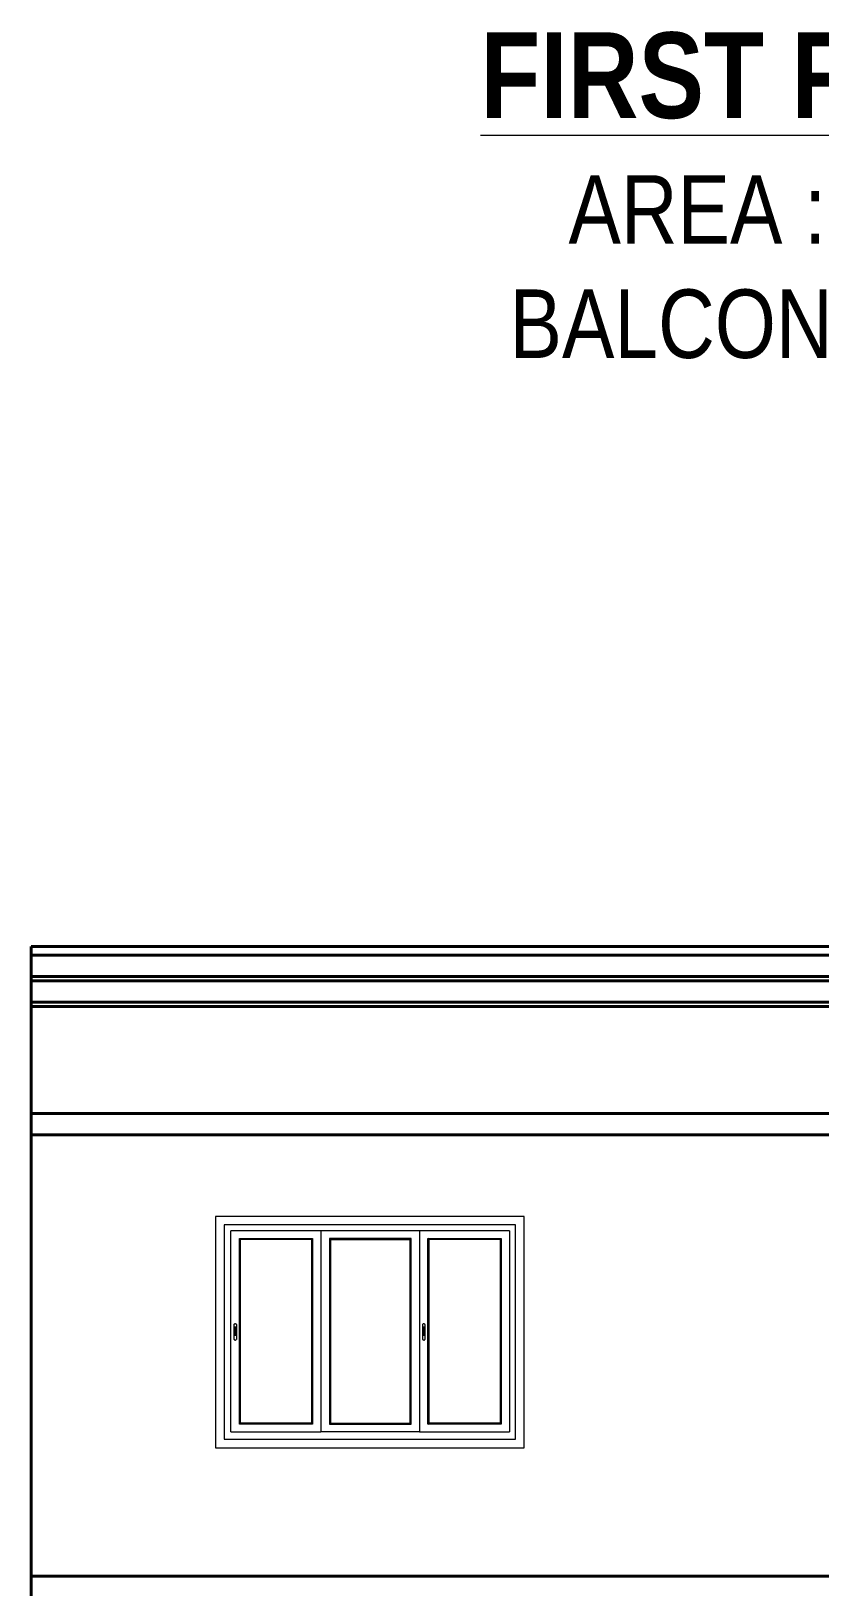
# Model space of a CAD drawing. Header units: inches. Extents: x 160056 to 168773, y -25300 to -22134.
# Drawn here: x 167089.9 to 167273.9, y -24096.3 to -23733.1 of the extents above; entities that cross this region are included whole.
import ezdxf

# ---------------------------------------------------------------- set-up
doc = ezdxf.new("R2010")
doc.units = ezdxf.units.IN
doc.header["$LTSCALE"] = 0.5
doc.header["$MEASUREMENT"] = 0
for name, color, linetype, lineweight in [('PARAPET', 50, 'Continuous', 13), ('Text-100.w', 254, 'Continuous', 9), ('wall', 1, 'Continuous', 40), ('window', 4, 'Continuous', 13)]:
    doc.layers.add(name, color=color, linetype=linetype, lineweight=lineweight)
doc.styles.add('arial', font='arial.ttf')

msp = doc.modelspace()

# ---------------------------------------------------------------- linework, layer by layer
at = {"layer": 'PARAPET'}
for p, q in [((167148.17, -24009.76), (167132.86, -24009.76)), ((167132.86, -24009.76), (167132.86, -24022.99)), ((167134.86, -24011.76), (167134.86, -24022.99)), ((167148.17, -24011.76), (167134.86, -24011.76)), ((167188.19, -24009.76), (167148.17, -24009.76)), ((167188.19, -24011.76), (167148.17, -24011.76)), ((167204.86, -24009.76), (167188.19, -24009.76)), ((167202.86, -24011.76), (167188.19, -24011.76)), ((167202.86, -24022.99), (167202.86, -24011.76)), ((167204.86, -24022.99), (167204.86, -24009.76)), ((167132.86, -24022.99), (167132.86, -24046.95)), ((167134.86, -24022.99), (167134.86, -24046.95)), ((167202.86, -24046.95), (167202.86, -24022.99)), ((167204.86, -24046.95), (167204.86, -24022.99)), ((167132.86, -24046.95), (167132.86, -24063.76)), ((167134.86, -24046.95), (167134.86, -24061.76)), ((167202.86, -24061.76), (167202.86, -24046.95)), ((167204.86, -24063.76), (167204.86, -24046.95)), ((167134.86, -24061.76), (167148.17, -24061.76)), ((167148.17, -24061.76), (167188.19, -24061.76)), ((167188.19, -24061.76), (167202.86, -24061.76)), ((167132.86, -24063.76), (167148.17, -24063.76)), ((167148.17, -24063.76), (167188.19, -24063.76)), ((167188.19, -24063.76), (167204.86, -24063.76))]:
    msp.add_line(p, q, dxfattribs=at)
at = {"layer": 'wall'}
for p, q in [((167089.86, -23946.76), (167089.86, -24315.76)), ((167089.86, -23946.76), (167415.86, -23946.76)), ((167089.86, -23948.76), (167415.86, -23948.76)), ((167089.86, -23953.76), (167415.86, -23953.76)), ((167089.86, -23954.76), (167415.86, -23954.76)), ((167089.86, -23959.76), (167415.86, -23959.76)), ((167089.86, -23960.76), (167415.86, -23960.76)), ((167089.86, -23985.76), (167415.86, -23985.76)), ((167089.86, -23990.76), (167415.86, -23990.76)), ((167089.86, -24093.76), (167457.86, -24093.76))]:
    msp.add_line(p, q, dxfattribs=at)
at = {"layer": 'window'}
for p, q in [((167136.47, -24022.99), (167136.47, -24013.16)), ((167148.17, -24013.16), (167136.47, -24013.16)), ((167138.44, -24022.99), (167138.44, -24014.96)), ((167138.44, -24014.96), (167148.17, -24014.96)), ((167138.68, -24015.18), (167138.44, -24014.96)), ((167138.68, -24022.99), (167138.68, -24015.18)), ((167148.17, -24015.18), (167138.68, -24015.18)), ((167188.19, -24013.16), (167148.17, -24013.16)), ((167148.17, -24014.96), (167155.51, -24014.96)), ((167155.26, -24015.18), (167148.17, -24015.18)), ((167155.26, -24015.18), (167155.51, -24014.96)), ((167155.26, -24015.18), (167155.26, -24022.99)), ((167155.51, -24014.96), (167155.51, -24022.99)), ((167157.47, -24013.16), (167157.47, -24022.99)), ((167178.51, -24014.96), (167159.44, -24014.96)), ((167159.44, -24014.96), (167159.44, -24022.99)), ((167159.68, -24015.18), (167159.44, -24014.96)), ((167159.68, -24015.18), (167159.68, -24022.99)), ((167159.68, -24015.18), (167178.26, -24015.18)), ((167178.26, -24015.18), (167178.51, -24014.96)), ((167178.26, -24022.99), (167178.26, -24015.18)), ((167178.51, -24022.99), (167178.51, -24014.96)), ((167180.47, -24013.16), (167180.47, -24022.99)), ((167182.44, -24022.99), (167182.44, -24014.96)), ((167182.44, -24014.96), (167188.19, -24014.96)), ((167182.68, -24015.18), (167182.44, -24014.96)), ((167182.68, -24022.99), (167182.68, -24015.18)), ((167188.19, -24015.18), (167182.68, -24015.18)), ((167201.47, -24013.16), (167188.19, -24013.16)), ((167188.19, -24014.96), (167199.51, -24014.96)), ((167199.26, -24015.18), (167188.19, -24015.18)), ((167199.26, -24015.18), (167199.51, -24014.96)), ((167199.26, -24015.18), (167199.26, -24022.99)), ((167199.51, -24014.96), (167199.51, -24022.99)), ((167201.47, -24013.16), (167201.47, -24022.99)), ((167136.47, -24046.95), (167136.47, -24022.99)), ((167138.44, -24046.95), (167138.44, -24022.99)), ((167138.68, -24046.95), (167138.68, -24022.99)), ((167155.26, -24022.99), (167155.26, -24046.95)), ((167155.51, -24022.99), (167155.51, -24046.95)), ((167157.47, -24022.99), (167157.47, -24046.95)), ((167159.44, -24022.99), (167159.44, -24046.95)), ((167159.68, -24022.99), (167159.68, -24046.95)), ((167178.26, -24046.95), (167178.26, -24022.99)), ((167178.51, -24046.95), (167178.51, -24022.99)), ((167180.47, -24022.99), (167180.47, -24046.95)), ((167182.44, -24046.95), (167182.44, -24022.99)), ((167182.68, -24046.95), (167182.68, -24022.99)), ((167199.26, -24022.99), (167199.26, -24046.95)), ((167199.51, -24022.99), (167199.51, -24046.95)), ((167201.47, -24022.99), (167201.47, -24046.95)), ((167137.2, -24035), (167137.21, -24034.97)), ((167137.2, -24035.03), (167137.21, -24034.97)), ((167137.2, -24035.03), (167137.2, -24035)), ((167137.2, -24038.43), (167137.2, -24035.03)), ((167137.21, -24034.97), (167137.23, -24034.93)), ((167137.23, -24034.93), (167137.25, -24034.9)), ((167137.28, -24034.88), (167137.25, -24034.9)), ((167137.31, -24034.86), (167137.28, -24034.88)), ((167137.3, -24035.71), (167137.29, -24035.73)), ((167137.29, -24035.73), (167137.29, -24035.75)), ((167137.29, -24035.75), (167137.29, -24037.46)), ((167137.31, -24035.68), (167137.3, -24035.71)), ((167137.31, -24034.86), (167137.35, -24034.84)), ((167137.32, -24035.66), (167137.31, -24035.68)), ((167137.34, -24035.65), (167137.32, -24035.66)), ((167137.36, -24035.63), (167137.34, -24035.65)), ((167137.39, -24034.82), (167137.35, -24034.84)), ((167137.39, -24035.62), (167137.36, -24035.63)), ((167137.43, -24034.82), (167137.39, -24034.82)), ((167137.41, -24035.61), (167137.39, -24035.62)), ((167137.44, -24035.61), (167137.41, -24035.61)), ((167137.47, -24034.81), (167137.43, -24034.82)), ((167137.47, -24035.6), (167137.44, -24035.61)), ((167137.51, -24034.82), (167137.47, -24034.81)), ((167137.5, -24035.61), (167137.47, -24035.6)), ((167137.53, -24035.61), (167137.5, -24035.61)), ((167137.51, -24034.82), (167137.55, -24034.82)), ((167137.55, -24035.62), (167137.53, -24035.61)), ((167137.55, -24034.82), (167137.59, -24034.84)), ((167137.58, -24035.63), (167137.55, -24035.62)), ((167137.6, -24035.65), (167137.58, -24035.63)), ((167137.59, -24034.84), (167137.63, -24034.86)), ((167137.62, -24035.66), (167137.6, -24035.65)), ((167137.63, -24035.68), (167137.62, -24035.66)), ((167137.63, -24034.86), (167137.66, -24034.88)), ((167137.64, -24035.71), (167137.63, -24035.68)), ((167137.65, -24035.73), (167137.64, -24035.71)), ((167137.65, -24035.75), (167137.65, -24035.73)), ((167137.65, -24037.46), (167137.65, -24035.75)), ((167137.66, -24034.88), (167137.69, -24034.9)), ((167137.71, -24034.93), (167137.69, -24034.9)), ((167137.73, -24034.97), (167137.71, -24034.93)), ((167137.74, -24035), (167137.73, -24034.97)), ((167137.74, -24035), (167137.74, -24035.03)), ((167137.74, -24035.03), (167137.74, -24038.43)), ((167181.2, -24035), (167181.21, -24034.97)), ((167181.2, -24035.03), (167181.21, -24034.97)), ((167181.2, -24035.03), (167181.2, -24035)), ((167181.2, -24038.43), (167181.2, -24035.03)), ((167181.21, -24034.97), (167181.23, -24034.93)), ((167181.23, -24034.93), (167181.25, -24034.9)), ((167181.28, -24034.88), (167181.25, -24034.9)), ((167181.31, -24034.86), (167181.28, -24034.88)), ((167181.3, -24035.71), (167181.29, -24035.73)), ((167181.29, -24035.73), (167181.29, -24035.75)), ((167181.29, -24035.75), (167181.29, -24037.46)), ((167181.31, -24035.68), (167181.3, -24035.71)), ((167181.31, -24034.86), (167181.35, -24034.84)), ((167181.32, -24035.66), (167181.31, -24035.68)), ((167181.34, -24035.65), (167181.32, -24035.66)), ((167181.36, -24035.63), (167181.34, -24035.65)), ((167181.39, -24034.82), (167181.35, -24034.84)), ((167181.39, -24035.62), (167181.36, -24035.63)), ((167181.43, -24034.82), (167181.39, -24034.82)), ((167181.41, -24035.61), (167181.39, -24035.62)), ((167181.44, -24035.61), (167181.41, -24035.61)), ((167181.47, -24034.81), (167181.43, -24034.82)), ((167181.47, -24035.6), (167181.44, -24035.61)), ((167181.51, -24034.82), (167181.47, -24034.81)), ((167181.5, -24035.61), (167181.47, -24035.6)), ((167181.53, -24035.61), (167181.5, -24035.61)), ((167181.51, -24034.82), (167181.55, -24034.82)), ((167181.55, -24035.62), (167181.53, -24035.61)), ((167181.55, -24034.82), (167181.59, -24034.84)), ((167181.58, -24035.63), (167181.55, -24035.62)), ((167181.6, -24035.65), (167181.58, -24035.63)), ((167181.59, -24034.84), (167181.63, -24034.86)), ((167181.62, -24035.66), (167181.6, -24035.65)), ((167181.63, -24035.68), (167181.62, -24035.66)), ((167181.63, -24034.86), (167181.66, -24034.88)), ((167181.64, -24035.71), (167181.63, -24035.68)), ((167181.65, -24035.73), (167181.64, -24035.71)), ((167181.65, -24035.75), (167181.65, -24035.73)), ((167181.65, -24037.46), (167181.65, -24035.75)), ((167181.66, -24034.88), (167181.69, -24034.9)), ((167181.71, -24034.93), (167181.69, -24034.9)), ((167181.73, -24034.97), (167181.71, -24034.93)), ((167181.74, -24035), (167181.73, -24034.97)), ((167181.74, -24035), (167181.74, -24035.03)), ((167181.74, -24035.03), (167181.74, -24038.43)), ((167137.2, -24038.46), (167137.2, -24038.43)), ((167137.21, -24038.49), (167137.2, -24038.46)), ((167137.21, -24038.49), (167137.23, -24038.53)), ((167137.23, -24038.53), (167137.25, -24038.56)), ((167137.25, -24038.56), (167137.28, -24038.58)), ((167137.31, -24038.6), (167137.28, -24038.58)), ((167137.29, -24037.48), (167137.29, -24037.46)), ((167137.3, -24037.51), (167137.29, -24037.48)), ((167137.31, -24037.53), (167137.3, -24037.51)), ((167137.32, -24037.55), (167137.31, -24037.53)), ((167137.35, -24038.62), (167137.31, -24038.6)), ((167137.34, -24037.56), (167137.32, -24037.55)), ((167137.36, -24037.58), (167137.34, -24037.56)), ((167137.35, -24038.62), (167137.39, -24038.64)), ((167137.39, -24037.59), (167137.36, -24037.58)), ((167137.41, -24037.6), (167137.39, -24037.59)), ((167137.43, -24038.64), (167137.39, -24038.64)), ((167137.44, -24037.61), (167137.41, -24037.6)), ((167137.47, -24038.65), (167137.43, -24038.64)), ((167137.47, -24037.61), (167137.44, -24037.61)), ((167137.5, -24037.61), (167137.47, -24037.61)), ((167137.47, -24038.65), (167137.51, -24038.64)), ((167137.53, -24037.6), (167137.5, -24037.61)), ((167137.51, -24038.64), (167137.55, -24038.64)), ((167137.55, -24037.59), (167137.53, -24037.6)), ((167137.58, -24037.58), (167137.55, -24037.59)), ((167137.59, -24038.62), (167137.55, -24038.64)), ((167137.6, -24037.56), (167137.58, -24037.58)), ((167137.63, -24038.6), (167137.59, -24038.62)), ((167137.62, -24037.55), (167137.6, -24037.56)), ((167137.63, -24037.53), (167137.62, -24037.55)), ((167137.64, -24037.51), (167137.63, -24037.53)), ((167137.63, -24038.6), (167137.66, -24038.58)), ((167137.65, -24037.48), (167137.64, -24037.51)), ((167137.65, -24037.46), (167137.65, -24037.48)), ((167137.66, -24038.58), (167137.69, -24038.56)), ((167137.69, -24038.56), (167137.71, -24038.53)), ((167137.73, -24038.49), (167137.71, -24038.53)), ((167137.74, -24038.43), (167137.73, -24038.49)), ((167137.74, -24038.46), (167137.73, -24038.49)), ((167137.74, -24038.46), (167137.74, -24038.43)), ((167181.2, -24038.46), (167181.2, -24038.43)), ((167181.21, -24038.49), (167181.2, -24038.46)), ((167181.21, -24038.49), (167181.23, -24038.53)), ((167181.23, -24038.53), (167181.25, -24038.56)), ((167181.25, -24038.56), (167181.28, -24038.58)), ((167181.31, -24038.6), (167181.28, -24038.58)), ((167181.29, -24037.48), (167181.29, -24037.46)), ((167181.3, -24037.51), (167181.29, -24037.48)), ((167181.31, -24037.53), (167181.3, -24037.51)), ((167181.32, -24037.55), (167181.31, -24037.53)), ((167181.35, -24038.62), (167181.31, -24038.6)), ((167181.34, -24037.56), (167181.32, -24037.55)), ((167181.36, -24037.58), (167181.34, -24037.56)), ((167181.35, -24038.62), (167181.39, -24038.64)), ((167181.39, -24037.59), (167181.36, -24037.58)), ((167181.41, -24037.6), (167181.39, -24037.59)), ((167181.43, -24038.64), (167181.39, -24038.64)), ((167181.44, -24037.61), (167181.41, -24037.6)), ((167181.47, -24038.65), (167181.43, -24038.64)), ((167181.47, -24037.61), (167181.44, -24037.61)), ((167181.5, -24037.61), (167181.47, -24037.61)), ((167181.47, -24038.65), (167181.51, -24038.64)), ((167181.53, -24037.6), (167181.5, -24037.61)), ((167181.51, -24038.64), (167181.55, -24038.64)), ((167181.55, -24037.59), (167181.53, -24037.6)), ((167181.58, -24037.58), (167181.55, -24037.59)), ((167181.59, -24038.62), (167181.55, -24038.64)), ((167181.6, -24037.56), (167181.58, -24037.58)), ((167181.63, -24038.6), (167181.59, -24038.62)), ((167181.62, -24037.55), (167181.6, -24037.56)), ((167181.63, -24037.53), (167181.62, -24037.55)), ((167181.64, -24037.51), (167181.63, -24037.53)), ((167181.63, -24038.6), (167181.66, -24038.58)), ((167181.65, -24037.48), (167181.64, -24037.51)), ((167181.65, -24037.46), (167181.65, -24037.48)), ((167181.66, -24038.58), (167181.69, -24038.56)), ((167181.69, -24038.56), (167181.71, -24038.53)), ((167181.73, -24038.49), (167181.71, -24038.53)), ((167181.74, -24038.43), (167181.73, -24038.49)), ((167181.74, -24038.46), (167181.73, -24038.49)), ((167181.74, -24038.46), (167181.74, -24038.43)), ((167136.47, -24060.05), (167136.47, -24046.95)), ((167138.44, -24058.25), (167138.44, -24046.95)), ((167138.68, -24058.02), (167138.68, -24046.95)), ((167155.26, -24046.95), (167155.26, -24058.02)), ((167155.51, -24046.95), (167155.51, -24058.25)), ((167157.47, -24046.95), (167157.47, -24060.05)), ((167159.44, -24046.95), (167159.44, -24058.25)), ((167159.68, -24046.95), (167159.68, -24058.02)), ((167178.26, -24058.02), (167178.26, -24046.95)), ((167178.51, -24058.25), (167178.51, -24046.95)), ((167180.47, -24046.95), (167180.47, -24060.05)), ((167182.44, -24058.25), (167182.44, -24046.95)), ((167182.68, -24058.02), (167182.68, -24046.95)), ((167199.26, -24046.95), (167199.26, -24058.02)), ((167199.51, -24046.95), (167199.51, -24058.25)), ((167201.47, -24046.95), (167201.47, -24060.05)), ((167138.44, -24058.25), (167138.68, -24058.02)), ((167148.17, -24058.25), (167138.44, -24058.25)), ((167148.17, -24058.02), (167138.68, -24058.02)), ((167155.26, -24058.02), (167148.17, -24058.02)), ((167155.51, -24058.25), (167148.17, -24058.25)), ((167155.26, -24058.02), (167155.51, -24058.25)), ((167159.68, -24058.02), (167159.44, -24058.25)), ((167159.44, -24058.25), (167178.51, -24058.25)), ((167159.68, -24058.02), (167178.26, -24058.02)), ((167178.51, -24058.25), (167178.26, -24058.02)), ((167182.44, -24058.25), (167182.68, -24058.02)), ((167188.19, -24058.25), (167182.44, -24058.25)), ((167188.19, -24058.02), (167182.68, -24058.02)), ((167199.26, -24058.02), (167188.19, -24058.02)), ((167199.51, -24058.25), (167188.19, -24058.25)), ((167199.26, -24058.02), (167199.51, -24058.25)), ((167136.47, -24060.05), (167148.17, -24060.05)), ((167148.17, -24060.05), (167157.47, -24060.05)), ((167180.47, -24060.05), (167157.47, -24060.05)), ((167180.47, -24060.05), (167188.19, -24060.05)), ((167188.19, -24060.05), (167201.47, -24060.05))]:
    msp.add_line(p, q, dxfattribs=at)

# ---------------------------------------------------------------- texts
at = {"layer": 'Text-100.w', "insert": (167305.38, -23733.35), "char_height": 20, "width": 569.1024, "attachment_point": 2, "style": 'arial'}
msp.add_mtext('\\A1;{\\fArial Narrow|b1|i0|c0|p34;\\LFIRST FLOOR PLAN\\P\\fArial Narrow|b0|i0|c0|p34;\\H0.8x;\\lAREA : 613.87 SQ.FT\\PBALCONY : 43.75 SQ.FT}', dxfattribs=at)

doc.saveas('drawing.dxf')
